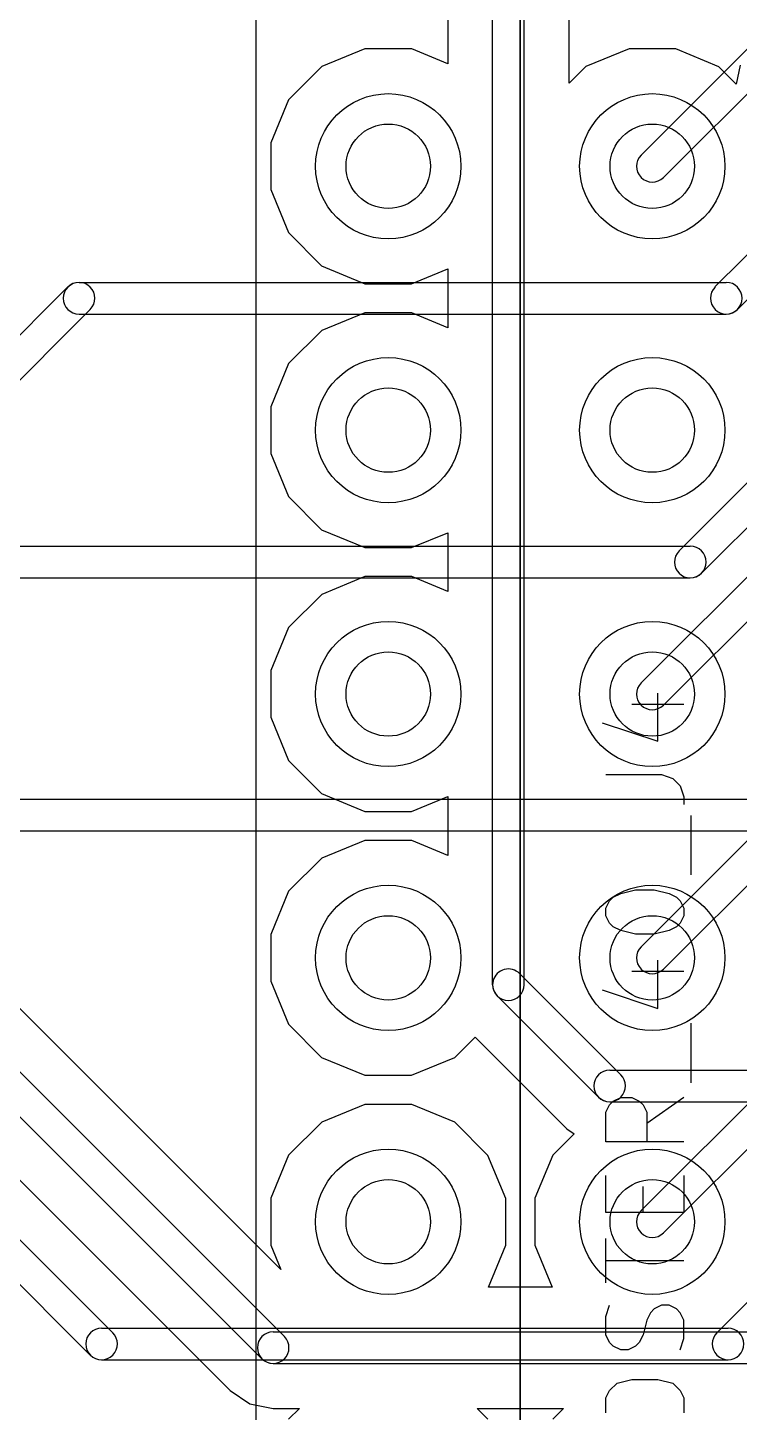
# Model space of a CAD drawing. Extents: x 10 to 410, y -287 to -10.
# Drawn here: x 225.13 to 231.98, y -141.53 to -128.21 of the extents above; entities that cross this region are included whole.
import ezdxf

# ---------------------------------------------------------------- set-up
doc = ezdxf.new("R2010")
doc.units = 0
doc.header["$MEASUREMENT"] = 0
doc.layers.add('Black', color=250, linetype='CONTINUOUS')
doc.layers.add('White', color=7, linetype='CONTINUOUS')

msp = doc.modelspace()

# ---------------------------------------------------------------- linework, layer by layer
at = {"layer": 'BLACK'}
for p, q in [((227.33, -146.05), (227.33, -120.65)), ((229.87, -146.05), (229.87, -120.65)), ((229.87, -120.65), (229.87, -146.05)), ((229.604, -137.418), (229.604, -123.943)), ((229.908, -137.418), (229.908, -123.943)), ((230.34, -128.741), (230.34, -127.799)), ((230.34, -128.741), (230.34, -127.799)), ((229.172, -127.987), (229.172, -128.554)), ((229.172, -127.987), (229.172, -128.554)), ((228.376, -128.41), (227.961, -128.581)), ((228.376, -128.41), (227.961, -128.581)), ((228.826, -128.41), (228.376, -128.41)), ((228.826, -128.41), (228.376, -128.41)), ((229.172, -128.554), (228.826, -128.41)), ((229.172, -128.554), (228.826, -128.41)), ((230.916, -128.41), (230.501, -128.581)), ((230.916, -128.41), (230.501, -128.581)), ((231.366, -128.41), (230.916, -128.41)), ((231.366, -128.41), (230.916, -128.41)), ((231.781, -128.582), (231.366, -128.41)), ((231.781, -128.582), (231.366, -128.41)), ((227.961, -128.581), (227.642, -128.899)), ((227.961, -128.581), (227.642, -128.899)), ((230.501, -128.581), (230.34, -128.741)), ((230.501, -128.581), (230.34, -128.741)), ((231.948, -128.75), (231.781, -128.582)), ((231.948, -128.75), (231.781, -128.582)), ((231.984, -128.568), (231.948, -128.75)), ((231.984, -128.568), (231.948, -128.75)), ((227.642, -128.899), (227.47, -129.314)), ((227.642, -128.899), (227.47, -129.314)), ((227.601, -140.804), (216.136, -129.34)), ((227.47, -129.314), (227.47, -129.764)), ((227.47, -129.314), (227.47, -129.764)), ((227.385, -141.02), (215.921, -129.555)), ((227.47, -129.764), (227.641, -130.179)), ((227.47, -129.764), (227.641, -130.179)), ((227.641, -130.179), (227.959, -130.498)), ((227.641, -130.179), (227.959, -130.498)), ((227.959, -130.498), (228.374, -130.67)), ((227.959, -130.498), (228.374, -130.67)), ((228.824, -130.67), (229.172, -130.527)), ((228.824, -130.67), (229.172, -130.527)), ((229.172, -130.527), (229.172, -131.094)), ((229.172, -130.527), (229.172, -131.094)), ((228.374, -130.67), (228.824, -130.67)), ((228.374, -130.67), (228.824, -130.67)), ((228.376, -130.95), (227.961, -131.121)), ((228.376, -130.95), (227.961, -131.121)), ((228.826, -130.95), (228.376, -130.95)), ((228.826, -130.95), (228.376, -130.95)), ((229.172, -131.094), (228.826, -130.95)), ((229.172, -131.094), (228.826, -130.95)), ((227.961, -131.121), (227.642, -131.439)), ((227.961, -131.121), (227.642, -131.439)), ((227.642, -131.439), (227.47, -131.854)), ((227.642, -131.439), (227.47, -131.854)), ((227.47, -131.854), (227.47, -132.304)), ((227.47, -131.854), (227.47, -132.304)), ((227.47, -132.304), (227.641, -132.719)), ((227.47, -132.304), (227.641, -132.719)), ((227.641, -132.719), (227.959, -133.038)), ((227.641, -132.719), (227.959, -133.038)), ((227.959, -133.038), (228.374, -133.21)), ((227.959, -133.038), (228.374, -133.21)), ((228.824, -133.21), (229.172, -133.067)), ((228.824, -133.21), (229.172, -133.067)), ((229.172, -133.067), (229.172, -133.634)), ((229.172, -133.067), (229.172, -133.634)), ((228.374, -133.21), (228.824, -133.21)), ((228.374, -133.21), (228.824, -133.21)), ((228.376, -133.49), (227.961, -133.661)), ((228.376, -133.49), (227.961, -133.661)), ((228.826, -133.49), (228.376, -133.49)), ((228.826, -133.49), (228.376, -133.49)), ((229.172, -133.634), (228.826, -133.49)), ((229.172, -133.634), (228.826, -133.49)), ((227.961, -133.661), (227.642, -133.979)), ((227.961, -133.661), (227.642, -133.979)), ((227.642, -133.979), (227.47, -134.394)), ((227.642, -133.979), (227.47, -134.394)), ((227.47, -134.394), (227.47, -134.844)), ((227.47, -134.394), (227.47, -134.844)), ((231.194, -135.075), (231.194, -134.611)), ((230.944, -134.718), (231.444, -134.718)), ((227.47, -134.844), (227.641, -135.259)), ((227.47, -134.844), (227.641, -135.259)), ((230.658, -134.896), (231.194, -135.075)), ((227.641, -135.259), (227.959, -135.578)), ((227.641, -135.259), (227.959, -135.578)), ((230.694, -135.396), (231.229, -135.396)), ((231.229, -135.396), (231.336, -135.432)), ((227.567, -140.159), (222.834, -135.427)), ((227.567, -140.159), (222.834, -135.427)), ((231.336, -135.432), (231.408, -135.504)), ((231.408, -135.504), (231.444, -135.611)), ((227.959, -135.578), (228.374, -135.75)), ((227.959, -135.578), (228.374, -135.75)), ((228.824, -135.75), (229.172, -135.607)), ((228.824, -135.75), (229.172, -135.607)), ((229.172, -135.607), (229.172, -136.174)), ((229.172, -135.607), (229.172, -136.174)), ((232.416, -135.668), (231.032, -137.052)), ((231.444, -135.611), (231.444, -135.682)), ((228.374, -135.75), (228.824, -135.75)), ((228.374, -135.75), (228.824, -135.75)), ((231.515, -136.361), (231.515, -135.789)), ((232.632, -135.884), (231.248, -137.268)), ((228.376, -136.03), (227.961, -136.201)), ((228.376, -136.03), (227.961, -136.201)), ((228.826, -136.03), (228.376, -136.03)), ((228.826, -136.03), (228.376, -136.03)), ((229.172, -136.174), (228.826, -136.03)), ((229.172, -136.174), (228.826, -136.03)), ((227.961, -136.201), (227.642, -136.519)), ((227.961, -136.201), (227.642, -136.519)), ((227.642, -136.519), (227.47, -136.934)), ((227.642, -136.519), (227.47, -136.934)), ((230.694, -136.682), (230.729, -136.611)), ((230.729, -136.611), (230.765, -136.575)), ((230.765, -136.575), (230.836, -136.539)), ((230.836, -136.539), (230.979, -136.504)), ((230.979, -136.504), (231.158, -136.504)), ((231.158, -136.504), (231.301, -136.539)), ((231.301, -136.539), (231.372, -136.575)), ((231.372, -136.575), (231.408, -136.611)), ((231.408, -136.611), (231.444, -136.682)), ((230.694, -136.754), (230.694, -136.682)), ((231.444, -136.682), (231.444, -136.754)), ((230.729, -136.825), (230.694, -136.754)), ((230.765, -136.861), (230.729, -136.825)), ((230.836, -136.896), (230.765, -136.861)), ((231.372, -136.861), (231.301, -136.896)), ((231.408, -136.825), (231.372, -136.861)), ((231.444, -136.754), (231.408, -136.825)), ((227.47, -136.934), (227.47, -137.384)), ((227.47, -136.934), (227.47, -137.384)), ((230.979, -136.932), (230.836, -136.896)), ((231.158, -136.932), (230.979, -136.932)), ((231.301, -136.896), (231.158, -136.932)), ((231.194, -137.646), (231.194, -137.182)), ((223.139, -137.384), (227.08, -141.325)), ((223.139, -137.384), (227.08, -141.325)), ((227.47, -137.384), (227.641, -137.799)), ((227.47, -137.384), (227.641, -137.799)), ((230.838, -138.284), (229.864, -137.31)), ((230.944, -137.289), (231.444, -137.289)), ((230.622, -138.5), (229.648, -137.526)), ((230.658, -137.468), (231.194, -137.646)), ((227.641, -137.799), (227.959, -138.118)), ((227.641, -137.799), (227.959, -138.118)), ((231.515, -138.361), (231.515, -137.789)), ((229.239, -138.119), (229.435, -137.923)), ((229.239, -138.119), (229.435, -137.923)), ((229.435, -137.923), (230.317, -138.805)), ((229.435, -137.923), (230.317, -138.805)), ((227.959, -138.118), (228.374, -138.29)), ((227.959, -138.118), (228.374, -138.29)), ((228.824, -138.29), (229.239, -138.119)), ((228.824, -138.29), (229.239, -138.119)), ((228.374, -138.29), (228.824, -138.29)), ((228.374, -138.29), (228.824, -138.29)), ((230.73, -138.24), (232.372, -138.24)), ((228.376, -138.57), (227.961, -138.741)), ((228.376, -138.57), (227.961, -138.741)), ((228.826, -138.57), (228.376, -138.57)), ((228.826, -138.57), (228.376, -138.57)), ((229.241, -138.742), (228.826, -138.57)), ((229.241, -138.742), (228.826, -138.57)), ((230.694, -138.646), (230.729, -138.575)), ((230.729, -138.575), (230.765, -138.539)), ((230.73, -138.544), (232.372, -138.544)), ((230.765, -138.539), (230.836, -138.504)), ((230.836, -138.504), (230.944, -138.504)), ((230.944, -138.504), (231.015, -138.539)), ((231.015, -138.539), (231.051, -138.575)), ((231.051, -138.575), (231.086, -138.646)), ((231.444, -138.504), (231.086, -138.754)), ((227.961, -138.741), (227.642, -139.059)), ((227.961, -138.741), (227.642, -139.059)), ((229.559, -139.061), (229.241, -138.742)), ((229.559, -139.061), (229.241, -138.742)), ((230.694, -138.932), (230.694, -138.646)), ((231.086, -138.646), (231.086, -138.932)), ((230.389, -138.853), (230.182, -139.059)), ((230.389, -138.853), (230.182, -139.059)), ((230.317, -138.805), (230.317, -138.805)), ((230.317, -138.805), (230.389, -138.853)), ((230.317, -138.805), (230.317, -138.805)), ((230.317, -138.805), (230.389, -138.853)), ((231.444, -138.932), (230.694, -138.932)), ((227.642, -139.059), (227.47, -139.474)), ((227.642, -139.059), (227.47, -139.474)), ((229.73, -139.476), (229.559, -139.061)), ((229.73, -139.476), (229.559, -139.061)), ((230.182, -139.059), (230.01, -139.474)), ((230.182, -139.059), (230.01, -139.474)), ((230.694, -139.611), (230.694, -139.254)), ((231.444, -139.254), (231.444, -139.611)), ((231.051, -139.611), (231.051, -139.361)), ((227.47, -139.474), (227.47, -139.924)), ((227.47, -139.474), (227.47, -139.924)), ((229.73, -139.926), (229.73, -139.476)), ((229.73, -139.926), (229.73, -139.476)), ((230.01, -139.474), (230.01, -139.924)), ((230.01, -139.474), (230.01, -139.924)), ((231.444, -139.611), (230.694, -139.611)), ((227.47, -139.924), (227.567, -140.159)), ((227.47, -139.924), (227.567, -140.159)), ((229.563, -140.328), (229.73, -139.926)), ((229.563, -140.328), (229.73, -139.926)), ((230.01, -139.924), (230.176, -140.328)), ((230.01, -139.924), (230.176, -140.328)), ((230.694, -140.289), (230.694, -139.861)), ((231.444, -140.075), (230.694, -140.075)), ((230.176, -140.328), (229.563, -140.328)), ((230.176, -140.328), (229.563, -140.328)), ((230.694, -140.611), (230.729, -140.504)), ((231.122, -140.575), (231.086, -140.646)), ((231.158, -140.539), (231.122, -140.575)), ((231.229, -140.504), (231.158, -140.539)), ((231.301, -140.504), (231.229, -140.504)), ((231.372, -140.539), (231.301, -140.504)), ((231.408, -140.575), (231.372, -140.539)), ((231.444, -140.646), (231.408, -140.575)), ((230.694, -140.789), (230.694, -140.611)), ((231.086, -140.646), (231.051, -140.789)), ((231.444, -140.825), (231.444, -140.646)), ((227.493, -140.759), (234.373, -140.759)), ((230.729, -140.861), (230.694, -140.789)), ((230.765, -140.896), (230.729, -140.861)), ((231.015, -140.861), (230.979, -140.896)), ((231.051, -140.789), (231.015, -140.861)), ((231.408, -140.932), (231.444, -140.825)), ((230.836, -140.932), (230.765, -140.896)), ((230.908, -140.932), (230.836, -140.932)), ((230.979, -140.896), (230.908, -140.932)), ((227.493, -141.064), (234.373, -141.064)), ((230.729, -141.325), (230.801, -141.254)), ((230.801, -141.254), (230.944, -141.218)), ((230.944, -141.218), (231.194, -141.218)), ((231.194, -141.218), (231.336, -141.254)), ((231.336, -141.254), (231.408, -141.325)), ((227.08, -141.325), (227.27, -141.452)), ((227.08, -141.325), (227.27, -141.452)), ((230.694, -141.396), (230.729, -141.325)), ((230.694, -141.539), (230.694, -141.396)), ((231.408, -141.325), (231.444, -141.396)), ((231.444, -141.396), (231.444, -141.539)), ((227.27, -141.452), (227.27, -141.452)), ((227.27, -141.452), (227.493, -141.496)), ((227.27, -141.452), (227.27, -141.452)), ((227.27, -141.452), (227.493, -141.496)), ((227.493, -141.496), (227.745, -141.496)), ((227.493, -141.496), (227.745, -141.496)), ((227.745, -141.496), (227.642, -141.599)), ((227.745, -141.496), (227.642, -141.599)), ((229.559, -141.601), (229.454, -141.496)), ((229.454, -141.496), (230.285, -141.496)), ((229.559, -141.601), (229.454, -141.496)), ((229.454, -141.496), (230.285, -141.496)), ((230.285, -141.496), (230.182, -141.599)), ((230.285, -141.496), (230.182, -141.599))]:
    msp.add_line(p, q, dxfattribs=at)
for centre in [(228.6, -129.54), (228.6, -129.54), (228.6, -129.54), (231.14, -129.54), (231.14, -129.54), (231.14, -129.54), (228.6, -132.08), (228.6, -132.08), (228.6, -132.08), (231.14, -132.08), (231.14, -132.08), (231.14, -132.08), (228.6, -134.62), (228.6, -134.62), (228.6, -134.62), (231.14, -134.62), (231.14, -134.62), (231.14, -134.62), (228.6, -137.16), (228.6, -137.16), (228.6, -137.16), (231.14, -137.16), (231.14, -137.16), (231.14, -137.16), (228.6, -139.7), (228.6, -139.7), (228.6, -139.7), (231.14, -139.7), (231.14, -139.7), (231.14, -139.7)]:
    msp.add_circle(centre, 0.699, dxfattribs=at)
for centre, start, end in [((231.14, -137.16), 135, 315), ((229.756, -137.418), 405, 585), ((229.756, -137.418), 180, 360), ((230.73, -138.392), 90, 270), ((230.73, -138.392), 225, 405), ((227.493, -140.912), 90, 270), ((227.493, -140.912), 225, 405)]:
    msp.add_arc(centre, 0.152, start, end, dxfattribs=at)
at = {"layer": 'WHITE'}
for p, q in [((235.404, -125.06), (231.032, -129.432)), ((235.62, -125.276), (231.248, -129.648)), ((236.465, -125.98), (231.743, -130.702)), ((236.681, -126.196), (231.959, -130.918)), ((234.842, -129.797), (231.397, -133.242)), ((235.058, -130.013), (231.613, -133.458)), ((225.519, -130.702), (215.542, -140.679)), ((225.626, -130.658), (231.851, -130.658)), ((225.734, -130.918), (215.758, -140.894)), ((225.626, -130.962), (231.851, -130.962)), ((224.016, -133.198), (231.505, -133.198)), ((232.353, -133.192), (231.032, -134.512)), ((232.568, -133.407), (231.248, -134.728)), ((224.016, -133.502), (231.505, -133.502)), ((222.444, -135.632), (233.954, -135.632)), ((222.444, -135.937), (233.954, -135.937)), ((234.338, -136.287), (231.032, -139.592)), ((234.553, -136.502), (231.248, -139.808)), ((225.95, -140.768), (222.37, -137.189)), ((225.734, -140.984), (222.155, -137.404)), ((234.842, -137.687), (231.761, -140.768)), ((225.842, -140.724), (231.869, -140.724)), ((225.842, -141.028), (231.869, -141.028))]:
    msp.add_line(p, q, dxfattribs=at)
for centre, radius in [((228.6, -129.54), 0.699), ((231.14, -129.54), 0.699), ((228.6, -129.54), 0.406), ((231.14, -129.54), 0.406), ((228.6, -132.08), 0.699), ((231.14, -132.08), 0.699), ((228.6, -132.08), 0.406), ((231.14, -132.08), 0.406), ((228.6, -134.62), 0.699), ((231.14, -134.62), 0.699), ((228.6, -134.62), 0.406), ((231.14, -134.62), 0.406), ((228.6, -137.16), 0.699), ((231.14, -137.16), 0.699), ((228.6, -137.16), 0.406), ((231.14, -137.16), 0.406), ((228.6, -139.7), 0.699), ((231.14, -139.7), 0.699), ((228.6, -139.7), 0.406), ((231.14, -139.7), 0.406)]:
    msp.add_circle(centre, radius, dxfattribs=at)
for centre, start, end in [((231.14, -129.54), 135, 315), ((225.626, -130.81), 90, 270), ((225.626, -130.81), -45, 135), ((231.851, -130.81), 135, 315), ((231.851, -130.81), 270, 450), ((231.505, -133.35), 135, 315), ((231.505, -133.35), 270, 450), ((231.14, -134.62), 135, 315), ((231.14, -139.7), 135, 315), ((225.842, -140.876), 90, 270), ((231.869, -140.876), 270, 450), ((225.842, -140.876), 225, 405), ((231.869, -140.876), 135, 315)]:
    msp.add_arc(centre, 0.152, start, end, dxfattribs=at)

doc.saveas('drawing.dxf')
